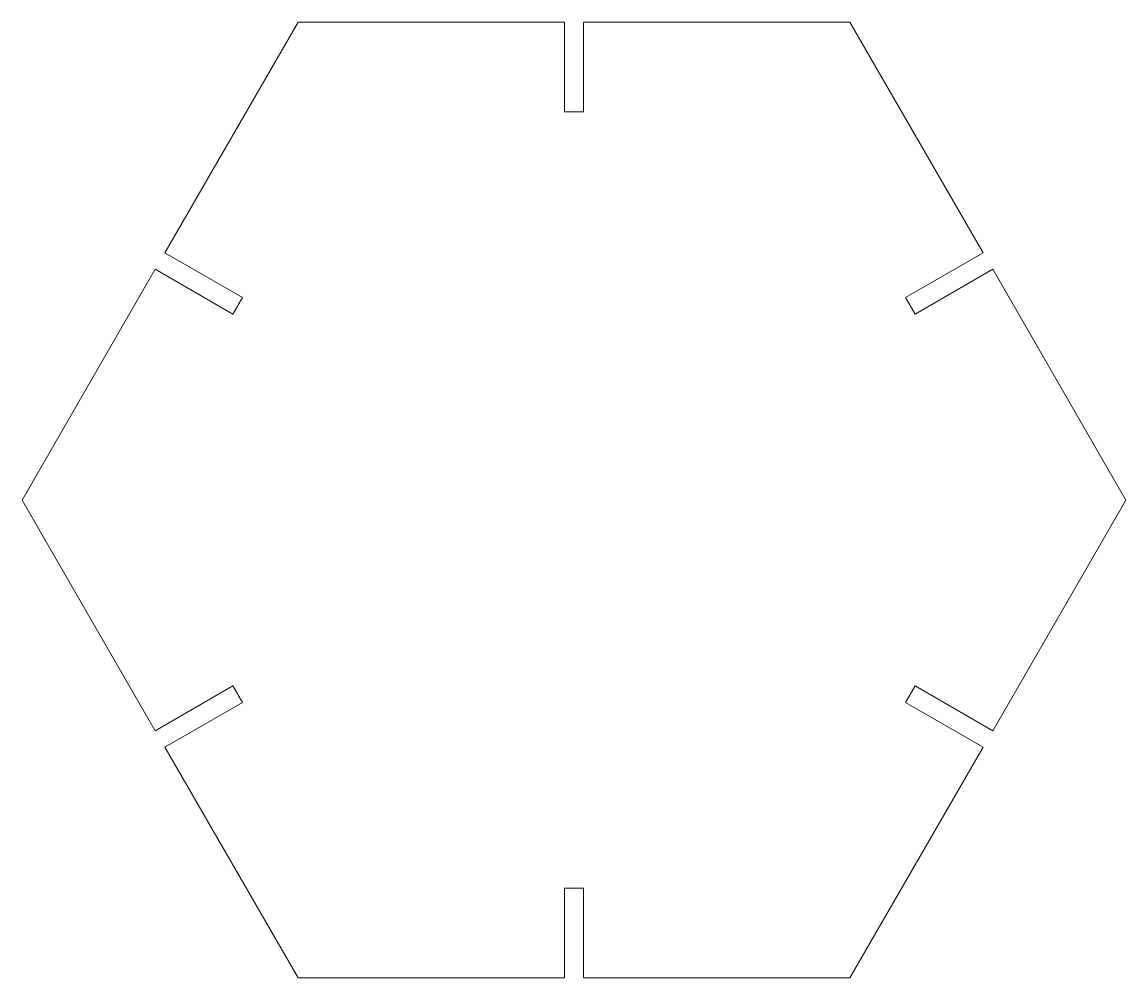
# Model space of a CAD drawing. Header units: centimetres. Extents: x -8 to 10.5, y -7.1 to 8.9.
import ezdxf

# ---------------------------------------------------------------- set-up
doc = ezdxf.new("R2010")
doc.units = ezdxf.units.CM
doc.header["$MEASUREMENT"] = 0
doc.layers.add('Capa 1', color=7, linetype='Continuous')

msp = doc.modelspace()

# ---------------------------------------------------------------- linework, layer by layer
at = {"layer": 'Capa 1', "color": 250, "lineweight": 9}
msp.add_open_spline([(-5.59728, 5.06477), (-5.59728, 5.06477), (-3.36788, 8.92621), (-3.36788, 8.92621), (-3.36788, 8.92621), (-3.36788, 8.92621), (1.09092, 8.92621), (1.09092, 8.92621), (1.09092, 8.92621), (1.09092, 8.92621), (1.09092, 7.42621), (1.09092, 7.42621), (1.09092, 7.42621), (1.09092, 7.42621), (1.41092, 7.42621), (1.41092, 7.42621), (1.41092, 7.42621), (1.41092, 7.42621), (1.41092, 8.92621), (1.41092, 8.92621), (1.41092, 8.92621), (1.41092, 8.92621), (5.86972, 8.92621), (5.86972, 8.92621), (5.86972, 8.92621), (5.86972, 8.92621), (8.09912, 5.06477), (8.09912, 5.06477), (8.09912, 5.06477), (8.09912, 5.06477), (6.80009, 4.31477), (6.80009, 4.31477), (6.80009, 4.31477), (6.80009, 4.31477), (6.96009, 4.03765), (6.96009, 4.03765), (6.96009, 4.03765), (6.96009, 4.03765), (8.25912, 4.78765), (8.25912, 4.78765), (8.25912, 4.78765), (8.25912, 4.78765), (10.48852, 0.92621), (10.48852, 0.92621), (10.48852, 0.92621), (10.48852, 0.92621), (8.25912, -2.93523), (8.25912, -2.93523), (8.25912, -2.93523), (8.25912, -2.93523), (6.96009, -2.18523), (6.96009, -2.18523), (6.96009, -2.18523), (6.96009, -2.18523), (6.80009, -2.46235), (6.80009, -2.46235), (6.80009, -2.46235), (6.80009, -2.46235), (8.09912, -3.21235), (8.09912, -3.21235), (8.09912, -3.21235), (8.09912, -3.21235), (5.86972, -7.07379), (5.86972, -7.07379), (5.86972, -7.07379), (5.86972, -7.07379), (1.41092, -7.07379), (1.41092, -7.07379), (1.41092, -7.07379), (1.41092, -7.07379), (1.41092, -5.57379), (1.41092, -5.57379), (1.41092, -5.57379), (1.41092, -5.57379), (1.09092, -5.57379), (1.09092, -5.57379), (1.09092, -5.57379), (1.09092, -5.57379), (1.09092, -7.07379), (1.09092, -7.07379), (1.09092, -7.07379), (1.09092, -7.07379), (-3.36788, -7.07379), (-3.36788, -7.07379), (-3.36788, -7.07379), (-3.36788, -7.07379), (-5.59728, -3.21235), (-5.59728, -3.21235), (-5.59728, -3.21235), (-5.59728, -3.21235), (-4.29825, -2.46235), (-4.29825, -2.46235), (-4.29825, -2.46235), (-4.29825, -2.46235), (-4.45825, -2.18523), (-4.45825, -2.18523), (-4.45825, -2.18523), (-4.45825, -2.18523), (-5.75728, -2.93523), (-5.75728, -2.93523), (-5.75728, -2.93523), (-5.75728, -2.93523), (-7.98668, 0.92621), (-7.98668, 0.92621), (-7.98668, 0.92621), (-7.98668, 0.92621), (-5.75728, 4.78765), (-5.75728, 4.78765), (-5.75728, 4.78765), (-5.75728, 4.78765), (-4.45825, 4.03765), (-4.45825, 4.03765), (-4.45825, 4.03765), (-4.45825, 4.03765), (-4.29825, 4.31477), (-4.29825, 4.31477), (-4.29825, 4.31477), (-4.29825, 4.31477), (-5.59728, 5.06477), (-5.59728, 5.06477)], degree=3, knots=[0, 0, 0, 0, 0.03225806, 0.03225806, 0.03225806, 0.03225806, 0.06451613, 0.06451613, 0.06451613, 0.06451613, 0.09677419, 0.09677419, 0.09677419, 0.09677419, 0.12903226, 0.12903226, 0.12903226, 0.12903226, 0.16129032, 0.16129032, 0.16129032, 0.16129032, 0.19354839, 0.19354839, 0.19354839, 0.19354839, 0.22580645, 0.22580645, 0.22580645, 0.22580645, 0.25806452, 0.25806452, 0.25806452, 0.25806452, 0.29032258, 0.29032258, 0.29032258, 0.29032258, 0.32258065, 0.32258065, 0.32258065, 0.32258065, 0.35483871, 0.35483871, 0.35483871, 0.35483871, 0.38709677, 0.38709677, 0.38709677, 0.38709677, 0.41935484, 0.41935484, 0.41935484, 0.41935484, 0.4516129, 0.4516129, 0.4516129, 0.4516129, 0.48387097, 0.48387097, 0.48387097, 0.48387097, 0.51612903, 0.51612903, 0.51612903, 0.51612903, 0.5483871, 0.5483871, 0.5483871, 0.5483871, 0.58064516, 0.58064516, 0.58064516, 0.58064516, 0.61290323, 0.61290323, 0.61290323, 0.61290323, 0.64516129, 0.64516129, 0.64516129, 0.64516129, 0.67741935, 0.67741935, 0.67741935, 0.67741935, 0.70967742, 0.70967742, 0.70967742, 0.70967742, 0.74193548, 0.74193548, 0.74193548, 0.74193548, 0.77419355, 0.77419355, 0.77419355, 0.77419355, 0.80645161, 0.80645161, 0.80645161, 0.80645161, 0.83870968, 0.83870968, 0.83870968, 0.83870968, 0.87096774, 0.87096774, 0.87096774, 0.87096774, 0.90322581, 0.90322581, 0.90322581, 0.90322581, 0.93548387, 0.93548387, 0.93548387, 0.93548387, 1, 1, 1, 1], dxfattribs=at)

doc.saveas('drawing.dxf')
